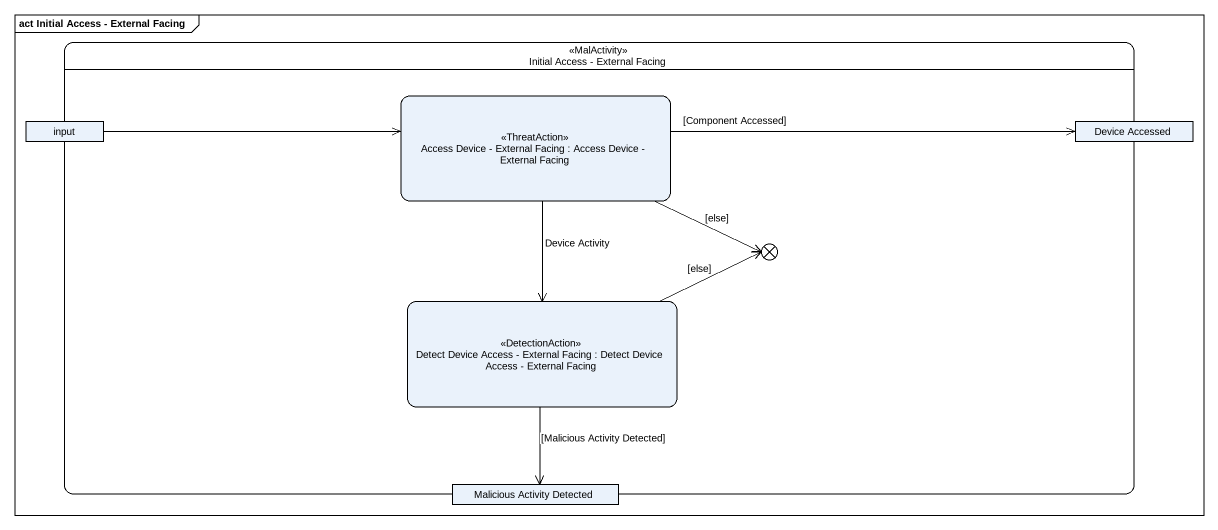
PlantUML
@startuml
mainframe act Initial Access - External Facing
hide empty description
state "Initial Access - External Facing" as Initial_Access_External <<MalActivity>> {
  state "Access Device - External Facing : Access Device - External Facing" as Access_Device_External <<ThreatAction>>
  state input <<object>>
  state "Device Accessed" as Device_Accessed <<object>>
  state flowfinal1 <<end>>
  state "Detect Device Access - External Facing : Detect Device Access - External Facing" as Detect_Device_Access <<DetectionAction>>
  state "Malicious Activity Detected" as Malicious_Activity_Detected <<object>>
}
Access_Device_External -right-> Device_Accessed : [Component Accessed]
Access_Device_External -right-> flowfinal1 : [else]
Access_Device_External --> Detect_Device_Access : Device Activity
input -right-> Access_Device_External
Detect_Device_Access -right-> flowfinal1 : [else]
Detect_Device_Access --> Malicious_Activity_Detected : [Malicious Activity Detected]
@enduml
